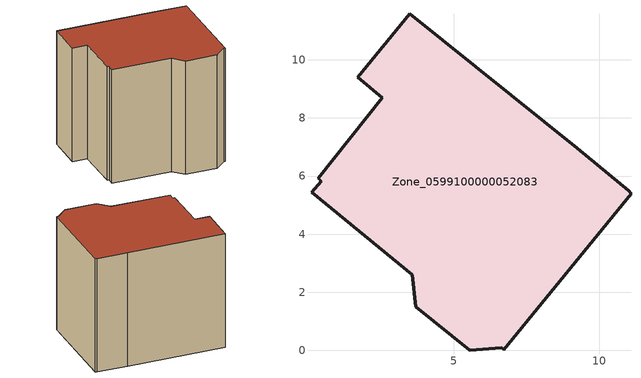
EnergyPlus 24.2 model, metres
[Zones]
Zone_0599100000052083
 floor ground (C_G): 2.53,8.69 1.68,9.41 3.48,11.59 9.25,6.95 11.03,5.49 11.1,5.39 6.72,0.01 6.64,0.08 5.55,0 3.68,1.5 3.57,2.6 0.1,5.44 0.42,5.82 0.33,5.93 z0
 wall outside (C_F): 11.1,5.39 11.03,5.49 9.25,6.95 3.48,11.59 1.68,9.41 2.53,8.69 0.33,5.93 0.42,5.82 0.1,5.44 3.57,2.6 3.68,1.5 5.55,0 6.64,0.08 6.72,0.01 11.1,5.39 z0:8.92
 roof outside (C_R): 0.1,5.44 3.57,2.6 3.68,1.5 5.55,0 6.64,0.08 6.72,0.01 11.1,5.39 11.03,5.49 9.25,6.95 3.48,11.59 1.68,9.41 2.53,8.69 0.33,5.93 0.42,5.82 z8.92
[BUILDING]
Pand.0599100000052083: North Axis=0; Terrain=City; Loads Convergence Tolerance Value=0.04; Temperature Convergence Tolerance Value=0.4; Solar Distribution=FullExterior; Maximum Number of Warmup Days=25; Minimum Number of Warmup Days=1
[Site:Location]
Rotterdam.The.Hague.AP_ZH_NLD Design_Conditions: Latitude=51.96; Longitude=4.45; Time Zone=1; Elevation=-4.5
[SITE:GROUNDTEMPERATURE:BUILDINGSURFACE]
18, 18, 18, 18, 18, 18, 18, 18, 18, 18, 18, 18
[MATERIAL] Thermal Absorptance=0.9; Solar Absorptance=0.7; Visible Absorptance=0.7
Name | Roughness | Thickness | Conductivity | Density | Specific Heat
G.TC.1946 | MediumSmooth | 0.15 | 1 | 540 | 1210
F.TC.1946 | Rough | 0.3 | 0.857143 | 1920 | 840
R.TC.1946 | MediumRough | 0.2 | 0.909091 | 1500 | 1000
[CONSTRUCTION]
C_G: G.TC.1946
C_F: F.TC.1946
C_R: R.TC.1946
[ZONE]
Zone_0599100000052083: Type=1; Multiplier=1; Ceiling Height=Autocalculate; Volume=Autocalculate; Floor Area=autocalculate; Part of Total Floor Area=Yes
[ZONEINFILTRATION:DESIGNFLOWRATE]
Infil_Zone_0599100000052083: Zone or ZoneList or Space or SpaceList=Zone_0599100000052083; Schedule=AlwaysOn; Design Flow Rate Calculation Method=Flow/Area; Flow Rate per Floor Area=0.003; Constant Term Coefficient=1; Temperature Term Coefficient=0; Velocity Term Coefficient=0; Velocity Squared Term Coefficient=0
[HVACTEMPLATE:ZONE:IDEALLOADSAIRSYSTEM]
Zone_0599100000052083: Maximum Heating Supply Air Temperature=50; Minimum Cooling Supply Air Temperature=13; Maximum Heating Supply Air Humidity Ratio=0.0156; Minimum Cooling Supply Air Humidity Ratio=0.0077; Heating Limit=NoLimit; Cooling Limit=NoLimit; Dehumidification Control Type=ConstantSensibleHeatRatio; Cooling Sensible Heat Ratio=0.7; Dehumidification Setpoint=60; Humidification Control Type=None; Humidification Setpoint=30; Outdoor Air Method=None; Outdoor Air Flow Rate per Person=0.00944; Outdoor Air Flow Rate per Zone Floor Area=0; Outdoor Air Flow Rate per Zone=0; Demand Controlled Ventilation Type=None; Outdoor Air Economizer Type=NoEconomizer; Heat Recovery Type=None; Sensible Heat Recovery Effectiveness=0.7; Latent Heat Recovery Effectiveness=0.65
[ZONECONTROL:THERMOSTAT]
ThermostatControl_Zone_0599100000052083: Zone or ZoneList=Zone_0599100000052083; Control Type Schedule=DualSetpointControlType; Control 1=Thermostat_Zone_0599100000052083; Temperature Difference Between Cutout And Setpoint=0
[THERMOSTATSETPOINT:DUALSETPOINT]
Thermostat_Zone_0599100000052083: Heating Setpoint Temperature Schedule=HeatingSetpoint_Zone_0599100000052083; Cooling Setpoint Temperature Schedule=CoolingSetpoint_Zone_0599100000052083
[SCHEDULE:COMPACT]
HeatingSetpoint_Zone_0599100000052083: Through: 12/31, For: AllDays, Until: 24:00, 21
CoolingSetpoint_Zone_0599100000052083: Through: 12/31, For: AllDays, Until: 24:00, 24
DualSetpointControlType: Through: 12/31, For: AllDays, Until: 24:00, 4
AlwaysOn: Through: 12/31, For: AllDays, Until: 24:00, 1
